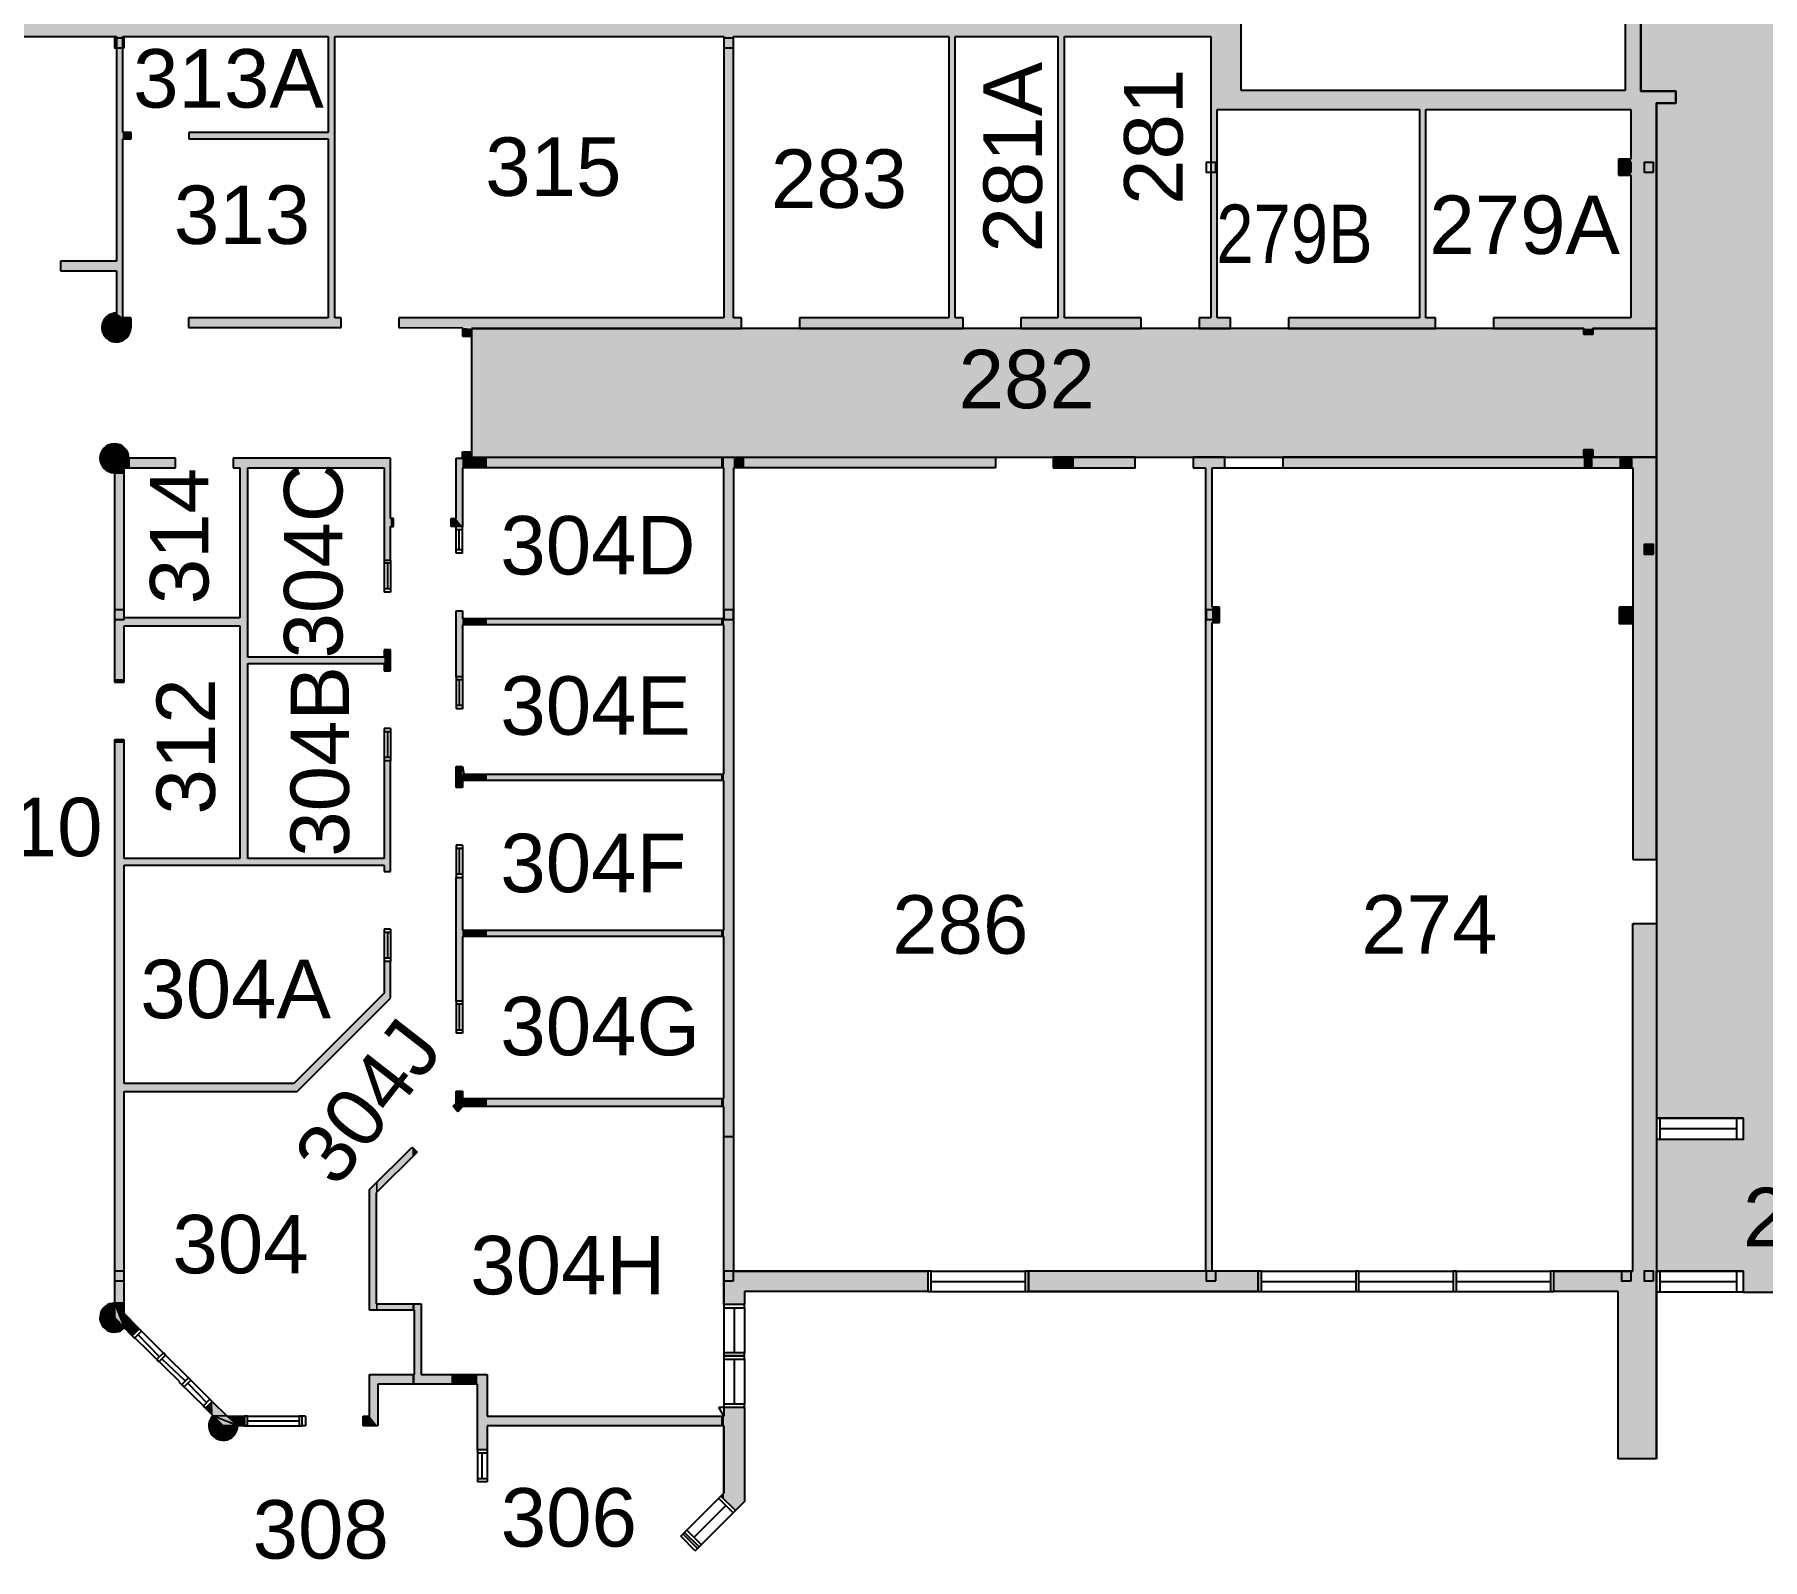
# Model space of a CAD drawing. Extents: x 17496 to 132343, y 22085 to 108769.
# Drawn here: x 33788 to 60690, y 45359 to 69098 of the extents above; entities that cross this region are included whole.
import ezdxf

# ---------------------------------------------------------------- set-up
doc = ezdxf.new("R2010")
doc.units = 0
doc.header["$LTSCALE"] = 500
doc.layers.get('0').update_dxf_attribs({"linetype": 'CONTINUOUS'})
for name, color, linetype in [('CORRIDOR_HATCH', 253, 'CONTINUOUS'), ('ROOM_NUMBERS', 7, 'CONTINUOUS'), ('SC1', 7, 'CONTINUOUS'), ('SOLID', 7, 'CONTINUOUS'), ('WALLS', 7, 'CONTINUOUS'), ('WINDOWS', 7, 'CONTINUOUS')]:
    doc.layers.add(name, color=color, linetype=linetype)
doc.styles.get("Standard").update_dxf_attribs({"font": 'techl___.ttf'})
doc.styles.add('STANDARD_2', font='arial.ttf')

# ---------------------------------------------------------------- blocks, each defined once
blk = doc.blocks.new('A1001DAJ', base_point=(395.214, 332.451))
for p, q in [((395.214, 333.451), (395.214, 332.451)), ((396.214, 333.451), (395.214, 333.451)), ((396.214, 332.451), (396.214, 333.451)), ((395.214, 332.451), (396.214, 332.451))]:
    blk.add_line(p, q)
blk = doc.blocks.new('*U50')
at = {"layer": 'SOLID'}
for points in [[(40350, 61439), (40350, 62502), (40379, 61439)], [(40379, 61439), (40350, 62502), (40379, 62502)], [(40379, 61439), (40379, 62502), (40450, 61439)], [(40450, 61439), (40379, 62502), (40450, 62502)], [(40450, 62352), (40450, 62604), (40590, 62352)], [(40590, 62352), (40450, 62604), (40590, 62604)], [(40590, 62352), (40590, 62520), (40682, 62352)], [(40682, 62352), (40590, 62520), (40682, 62520)], [(40682, 62352), (40682, 62520), (40832, 62352)], [(40832, 62352), (40682, 62520), (40832, 62520)], [(40832, 62352), (40832, 62520), (44473, 62352)], [(44473, 62352), (40832, 62520), (44473, 62520)], [(44473, 62352), (44473, 62520), (44520, 62352)], [(44520, 62352), (44473, 62520), (44520, 62520)], [(44520, 49328), (44520, 62520), (44670, 49328)], [(44670, 49328), (44520, 62520), (44670, 62520)], [(44670, 62352), (44670, 62520), (44699, 62352)], [(44699, 62352), (44670, 62520), (44699, 62520)], [(44699, 62352), (44699, 62520), (44840, 62352)], [(44840, 62352), (44699, 62520), (44840, 62520)], [(44840, 62352), (44840, 62520), (47697, 62352)], [(47697, 62352), (44840, 62520), (47697, 62520)], [(47697, 62352), (47697, 62520), (48748, 62352)], [(48748, 62352), (47697, 62520), (48748, 62520)], [(49648, 62352), (49648, 62520), (49970, 62352)], [(49970, 62352), (49648, 62520), (49970, 62520)], [(49970, 62352), (49970, 62520), (50924, 62352)], [(50924, 62352), (49970, 62520), (50924, 62520)], [(40275, 61439), (40275, 61563), (40303, 61439)], [(40303, 61439), (40275, 61563), (40303, 61563)], [(40303, 61439), (40303, 61563), (40350, 61439)], [(40350, 61439), (40303, 61563), (40350, 61563)], [(40350, 59102), (40350, 60126), (40379, 59102)], [(40379, 59102), (40350, 60126), (40379, 60126)], [(40379, 59102), (40379, 60126), (40450, 59102)], [(40450, 59102), (40379, 60126), (40450, 60126)], [(40450, 59908), (40450, 60008), (40590, 59908)], [(40590, 59908), (40450, 60008), (40590, 60008)], [(40590, 59908), (40590, 60008), (40682, 59908)], [(40682, 59908), (40590, 60008), (40682, 60008)], [(40682, 59908), (40682, 60008), (40832, 59908)], [(40832, 59908), (40682, 60008), (40832, 60008)], [(40832, 59908), (40832, 60008), (44473, 59908)], [(44473, 59908), (40832, 60008), (44473, 60008)], [(44473, 59908), (44473, 60008), (44520, 59908)], [(44520, 59908), (44473, 60008), (44520, 60008)], [(28355, 58095), (28355, 58195), (29789, 58095)], [(29789, 58095), (28355, 58195), (29789, 58195)], [(40350, 57378), (40350, 57702), (40379, 57378)], [(40379, 57378), (40350, 57702), (40379, 57702)], [(40379, 57378), (40379, 57702), (40450, 57378)], [(40450, 57378), (40379, 57702), (40450, 57702)], [(40450, 57483), (40450, 57583), (40590, 57483)], [(40590, 57483), (40450, 57583), (40590, 57583)], [(40590, 57483), (40590, 57583), (40682, 57483)], [(40682, 57483), (40590, 57583), (40682, 57583)], [(40682, 57483), (40682, 57583), (40832, 57483)], [(40832, 57483), (40682, 57583), (40832, 57583)], [(40832, 57483), (40832, 57583), (44473, 57483)], [(44473, 57483), (40832, 57583), (44473, 57583)], [(44473, 57483), (44473, 57583), (44520, 57483)], [(44520, 57483), (44473, 57583), (44520, 57583)], [(40350, 54051), (40350, 55978), (40379, 54051)], [(40379, 54051), (40350, 55978), (40379, 55978)], [(40379, 54051), (40379, 55978), (40450, 54051)], [(40450, 54051), (40379, 55978), (40450, 55978)], [(40450, 55058), (40450, 55158), (40590, 55058)], [(40590, 55058), (40450, 55158), (40590, 55158)], [(40590, 55058), (40590, 55158), (40682, 55058)], [(40682, 55058), (40590, 55158), (40682, 55158)], [(40682, 55058), (40682, 55158), (40832, 55058)], [(40832, 55058), (40682, 55158), (40832, 55158)], [(40832, 55058), (40832, 55158), (44473, 55058)], [(44473, 55058), (40832, 55158), (44473, 55158)], [(44473, 55058), (44473, 55158), (44520, 55058)], [(44520, 55058), (44473, 55158), (44520, 55158)], [(40350, 52368), (40303, 52414), (40350, 52460)], [(40350, 52368), (40350, 52651), (40379, 52338)], [(40379, 52338), (40350, 52651), (40379, 52651)], [(40379, 52338), (40379, 52651), (40450, 52409)], [(40450, 52409), (40379, 52651), (40450, 52651)], [(40450, 52409), (40450, 52533), (40590, 52409)], [(40590, 52409), (40450, 52533), (40590, 52533)], [(40590, 52409), (40590, 52533), (40682, 52409)], [(40682, 52409), (40590, 52533), (40682, 52533)], [(40682, 52409), (40682, 52533), (40832, 52409)], [(40832, 52409), (40682, 52533), (40832, 52533)], [(40832, 52409), (40832, 52533), (44473, 52409)], [(44473, 52409), (40832, 52533), (44473, 52533)], [(44473, 52409), (44473, 52533), (44520, 52409)], [(44520, 52409), (44473, 52533), (44520, 52533)], [(39667, 51626), (39131, 51242), (39667, 51778)], [(39667, 51626), (39667, 51778), (39705, 51664)], [(39705, 51664), (39667, 51778), (39705, 51740)], [(39705, 51664), (39705, 51740), (39743, 51702)], [(39131, 51090), (39131, 51242), (39667, 51626)], [(39105, 49240), (39005, 51116), (39105, 51216)], [(39005, 49240), (39005, 51116), (39105, 49240)], [(39131, 51090), (39105, 51216), (39131, 51242)], [(39105, 51064), (39105, 51216), (39131, 51090)], [(44670, 49328), (44670, 49848), (44699, 49328)], [(44699, 49328), (44670, 49848), (44699, 49848)], [(44699, 49328), (44699, 49848), (44840, 49328)], [(44840, 49328), (44699, 49848), (44840, 49848)], [(44840, 49528), (44840, 49848), (47697, 49528)], [(47697, 49528), (44840, 49848), (47697, 49848)], [(39105, 49240), (39105, 49340), (39131, 49240)], [(39131, 49240), (39105, 49340), (39131, 49340)], [(39131, 49240), (39131, 49340), (39667, 49240)], [(39667, 49240), (39131, 49340), (39667, 49340)], [(39667, 49240), (39667, 49340), (39705, 49240)], [(39705, 49240), (39667, 49340), (39705, 49340)], [(39705, 48090), (39705, 49340), (39743, 48090)], [(39743, 48090), (39705, 49340), (39743, 49340)], [(39743, 48090), (39743, 49340), (39805, 48090)], [(39805, 48090), (39743, 49340), (39805, 49340)], [(39005, 47440), (39005, 48240), (39105, 47440)], [(39105, 47440), (39005, 48240), (39105, 48240)], [(39105, 47440), (39105, 48240), (39131, 47440)], [(39131, 47440), (39105, 48240), (39131, 48240)], [(39131, 48090), (39131, 48240), (39667, 48090)], [(39667, 48090), (39131, 48240), (39667, 48240)], [(39667, 48090), (39667, 48240), (39705, 48090)], [(39705, 48090), (39667, 48240), (39705, 48240)], [(39805, 48090), (39805, 48240), (40275, 48090)], [(40275, 48090), (39805, 48240), (40275, 48240)], [(40275, 48090), (40275, 48240), (40303, 48090)], [(40303, 48090), (40275, 48240), (40303, 48240)], [(40303, 48090), (40303, 48240), (40350, 48090)], [(40350, 48090), (40303, 48240), (40350, 48240)], [(40350, 48090), (40350, 48240), (40379, 48090)], [(40379, 48090), (40350, 48240), (40379, 48240)], [(40379, 48090), (40379, 48240), (40450, 48090)], [(40450, 48090), (40379, 48240), (40450, 48240)], [(40450, 48090), (40450, 48240), (40590, 48090)], [(40590, 48090), (40450, 48240), (40590, 48240)], [(40590, 48090), (40590, 48240), (40682, 48090)], [(40682, 48090), (40590, 48240), (40682, 48240)], [(40682, 47066), (40682, 48240), (40832, 47066)], [(40832, 47066), (40682, 48240), (40832, 48240)], [(44520, 46298), (44520, 47728), (44670, 46148)], [(44670, 46148), (44520, 47728), (44670, 47728)], [(44670, 46148), (44670, 47728), (44699, 46119)], [(44699, 46119), (44670, 47728), (44699, 47728)], [(44699, 46119), (44699, 47728), (44840, 46260)], [(44840, 46260), (44699, 47728), (44840, 47728)], [(38905, 47440), (38905, 47590), (39005, 47440)], [(39005, 47440), (38905, 47590), (39005, 47590)], [(40832, 47440), (40832, 47590), (44473, 47440)], [(44473, 47440), (40832, 47590), (44473, 47590)], [(44473, 47440), (44473, 47590), (44520, 47440)], [(44520, 47440), (44473, 47590), (44520, 47590)], [(44520, 46298), (44473, 46345), (44520, 46393)]]:
    blk.add_solid(points, dxfattribs=at)
blk = doc.blocks.new('*U54')
at = {"layer": 'SOLID'}
for points in [[(35031, 59018), (35031, 59068), (35181, 59018)], [(35181, 59018), (35031, 59068), (35181, 59068)], [(35031, 58068), (35031, 58118), (35181, 58068)], [(35181, 58068), (35031, 58118), (35181, 58118)]]:
    blk.add_solid(points, dxfattribs=at)
blk = doc.blocks.new('*U62')
at = {"layer": 'SOLID'}
for points in [[(53222, 62352), (53222, 62520), (57908, 62352)], [(57908, 62352), (53222, 62520), (57908, 62520)], [(57908, 62352), (57908, 62635), (58048, 62352)], [(58048, 62352), (57908, 62635), (58048, 62635)], [(58048, 62352), (58048, 62520), (58459, 62352)], [(58459, 62352), (58048, 62520), (58459, 62520)], [(58459, 62352), (58459, 62520), (58496, 62352)], [(58496, 62352), (58459, 62520), (58496, 62520)], [(58496, 62352), (58496, 62520), (58646, 62352)], [(58646, 62352), (58496, 62520), (58646, 62520)], [(58646, 62352), (58646, 62520), (58671, 62352)], [(58671, 62352), (58646, 62520), (58671, 62520)], [(58671, 56258), (58671, 62520), (58846, 56258)], [(58846, 56258), (58671, 62520), (58846, 62520)], [(58846, 61159), (58846, 62520), (58996, 61159)], [(58996, 61159), (58846, 62520), (58996, 62520)], [(58996, 56258), (58996, 62520), (59041, 56258)], [(59041, 56258), (58996, 62520), (59041, 62520)], [(58846, 56258), (58846, 61009), (58996, 56258)], [(58996, 56258), (58846, 61009), (58996, 61009)], [(58459, 59923), (58459, 60186), (58496, 59923)], [(58496, 59923), (58459, 60186), (58496, 60186)], [(58496, 60143), (58496, 60186), (58646, 60143)], [(58646, 60143), (58496, 60186), (58646, 60186)], [(58496, 59923), (58496, 59993), (58646, 59923)], [(58646, 59923), (58496, 59993), (58646, 59993)], [(58646, 59923), (58646, 60186), (58671, 59923)], [(58671, 59923), (58646, 60186), (58671, 60186)]]:
    blk.add_solid(points, dxfattribs=at)
blk = doc.blocks.new('*U67')
at = {"layer": 'WALLS'}
for points in [[(58846, 61009), (58846, 61159), (58996, 61009)], [(58996, 61009), (58846, 61159), (58996, 61159)]]:
    blk.add_solid(points, dxfattribs=at)
blk = doc.blocks.new('*U92')
at = {"layer": 'CORRIDOR_HATCH'}
for points in [[(58796, 68219), (58796, 79119), (59041, 68219)], [(59041, 68219), (58796, 79119), (59041, 79119)], [(59041, 68219), (59041, 79119), (59340, 68219)], [(59340, 68219), (59041, 79119), (59340, 79119)], [(59340, 52228), (59340, 79119), (60388, 52228)], [(60388, 52228), (59340, 79119), (60388, 79119)], [(60388, 49519), (60388, 79119), (61240, 49519)], [(61240, 49519), (60388, 79119), (61240, 79119)], [(59041, 52228), (59041, 68029), (59340, 52228)], [(59340, 52228), (59041, 68029), (59340, 68029)], [(40590, 62520), (40590, 64520), (46714, 62520)], [(46714, 62520), (40590, 64520), (46714, 64520)], [(46714, 62520), (46714, 64520), (47034, 62520)], [(47034, 62520), (46714, 64520), (47034, 64520)], [(47034, 62520), (47034, 64520), (47036, 62520)], [(47036, 62520), (47034, 64520), (47036, 64520)], [(47036, 62520), (47036, 64520), (47235, 62520)], [(47235, 62520), (47036, 64520), (47235, 64520)], [(47235, 62520), (47235, 64520), (47236, 62520)], [(47236, 62520), (47235, 64520), (47236, 64520)], [(47236, 62520), (47236, 64520), (48340, 62520)], [(48340, 62520), (47236, 64520), (48340, 64520)], [(48340, 62520), (48340, 64520), (48836, 62520)], [(48836, 62520), (48340, 64520), (48836, 64520)], [(48836, 62520), (48836, 64520), (48842, 62520)], [(48842, 62520), (48836, 64520), (48842, 64520)], [(48842, 62520), (48842, 64520), (49333, 62520)], [(49333, 62520), (48842, 64520), (49333, 64520)], [(49333, 62520), (49333, 64520), (49446, 62520)], [(49446, 62520), (49333, 64520), (49446, 64520)], [(49446, 62520), (49446, 64520), (49536, 62520)], [(49536, 62520), (49446, 64520), (49536, 64520)], [(49536, 62520), (49536, 64520), (51144, 62520)], [(51144, 62520), (49536, 64520), (51144, 64520)], [(51144, 62520), (51144, 64520), (51610, 62520)], [(51610, 62520), (51144, 64520), (51610, 64520)], [(51610, 62520), (51610, 64520), (51632, 62520)], [(51632, 62520), (51610, 64520), (51632, 64520)], [(51632, 62520), (51632, 64520), (52220, 62520)], [(52220, 62520), (51632, 64520), (52220, 64520)], [(52220, 62520), (52220, 64520), (56998, 62520)], [(56998, 62520), (52220, 64520), (56998, 64520)], [(56998, 62520), (56998, 64520), (57908, 62520)], [(57908, 62520), (56998, 64520), (57908, 64520)], [(57908, 62635), (57908, 64435), (58048, 62635)], [(58048, 62635), (57908, 64435), (58048, 64435)], [(58048, 62520), (58048, 64520), (58796, 62520)], [(58796, 62520), (58048, 64520), (58796, 64520)], [(58796, 62520), (58796, 64520), (59041, 62520)], [(59041, 62520), (58796, 64520), (59041, 64520)], [(59041, 49848), (59041, 51899), (59340, 49848)], [(59340, 49848), (59041, 51899), (59340, 51899)], [(59340, 49848), (59340, 51899), (60388, 49848)], [(60388, 49848), (59340, 51899), (60388, 51899)]]:
    blk.add_solid(points, dxfattribs=at)

msp = doc.modelspace()

# ---------------------------------------------------------------- linework, layer by layer
at = {"layer": 'CORRIDOR_HATCH'}
msp.add_lwpolyline([(61810, 79119), (58796, 79119), (58796, 68219), (59340, 68219), (59340, 68029), (59041, 68029), (59041, 64520), (59041, 62520), (59041, 56258), (59041, 55258), (59041, 52228), (60388, 52228), (60388, 51899), (59041, 51899), (59041, 49848), (60388, 49848), (60388, 49519), (62438, 49519)], dxfattribs=at)
msp.add_lwpolyline([(40590, 64520), (40590, 62520), (57908, 62520), (57908, 62635), (58048, 62635), (58048, 62520), (59041, 62520), (59041, 64520), (58048, 64520), (58048, 64435), (57908, 64435), (57908, 64520), (40590, 64520)], close=True, dxfattribs=at)
at = {"layer": 'SC1', "flags": 128}
for points in [[(35181, 68893), (35181, 69043), (35031, 69043), (35031, 68893)], [(44671, 68893), (44671, 69043), (44521, 69043), (44521, 68893)], [(52181, 66954), (52181, 67104), (52031, 67104), (52031, 66954)], [(58646, 66954), (58646, 67104), (58496, 67104), (58496, 66954)], [(58996, 66954), (58996, 67104), (58846, 67104), (58846, 66954)], [(58996, 61009), (58996, 61159), (58846, 61159), (58846, 61009)], [(35181, 59993), (35181, 60143), (35031, 60143), (35031, 59993)], [(44671, 59993), (44671, 60143), (44521, 60143), (44521, 59993)], [(52181, 59993), (52181, 60143), (52031, 60143), (52031, 59993)], [(35181, 49698), (35181, 49848), (35031, 49848), (35031, 49698)], [(44671, 49698), (44671, 49848), (44521, 49848), (44521, 49698)], [(52181, 49698), (52181, 49848), (52031, 49848), (52031, 49698)], [(58646, 49698), (58646, 49848), (58496, 49848), (58496, 49698)], [(58996, 49698), (58996, 49848), (58846, 49848), (58846, 49698)]]:
    msp.add_lwpolyline(points, close=True, dxfattribs=at)
at = {"layer": 'SOLID'}
for p, q in [((35061, 64538), (35061, 64778)), ((35061, 64538), (35286, 64538)), ((35256, 62502), (35031, 62277)), ((35031, 62277), (35031, 62502)), ((35256, 62502), (35031, 62502)), ((35256, 62502), (35181, 62352)), ((35256, 62502), (35256, 62352)), ((35181, 62352), (35031, 62277)), ((35031, 62277), (35181, 62277)), ((44520, 51943), (44670, 51943)), ((35031, 49349), (35181, 49349)), ((35181, 49349), (35031, 49349)), ((35031, 49349), (35187, 48963)), ((35031, 49124), (35031, 49349)), ((35031, 49124), (35187, 48963)), ((35181, 49187), (35108, 49157)), ((36950, 47440), (36562, 47595)), ((36786, 47590), (36562, 47595)), ((36725, 47440), (36562, 47595)), ((36725, 47440), (36950, 47440)), ((36950, 47440), (36786, 47590))]:
    msp.add_line(p, q, dxfattribs=at)
at = {"layer": 'SOLID', "const_width": 225}
for points in [[(35061, 64650, 0.416083), (34947, 64537, 1)], [(34947, 64537, 1), (35172, 64537, 0.000484), (35172, 64538, 1)], [(35143, 62502, 1), (34918, 62502, 1)], [(34918, 62502, 0.414214), (35031, 62389, 1)], [(35031, 49237, 0.414214), (34918, 49124, 1)], [(34918, 49124, 0.663153), (35109, 49043, 1)], [(36643, 47518, 0.192703), (36612, 47440, 1)], [(36612, 47440, 1), (36837, 47440, 1)]]:
    msp.add_lwpolyline(points, format="xyb", dxfattribs=at)
at = {"layer": 'SOLID', "const_width": 0.25}
for points in [[(35060, 64538, 1), (35061, 64538, 1)], [(35060, 64538, 1), (35061, 64538, 1)], [(35030, 62502, 1), (35031, 62502, 1)]]:
    msp.add_lwpolyline(points, format="xyb", close=True, dxfattribs=at)
at = {"layer": 'SOLID'}
for points in [[(52206, 79259), (52576, 78879), (52206, 69268), (52576, 68229)], [(58796, 79119), (58551, 78879), (58796, 68219), (58551, 68229)], [(52206, 69268), (52101, 69068), (26916, 69268), (26916, 69068)], [(52206, 69268), (52576, 68229), (52101, 69068), (52201, 67929)], [(35061, 69068), (35161, 69068), (35061, 64763), (35161, 64688)], [(38361, 64688), (38461, 64688), (38361, 69068), (38461, 69068)], [(44671, 64688), (44521, 64688), (44671, 69068), (44521, 69068)], [(48121, 69068), (48021, 69068), (48121, 64688), (48021, 64688)], [(49721, 64688), (49821, 64688), (49721, 69068), (49821, 69068)], [(52101, 69068), (52201, 67929), (52101, 64688), (52201, 64688)], [(58551, 68229), (58641, 67929), (52576, 68229), (52201, 67929)], [(58796, 68219), (58551, 68229), (59041, 68029), (58641, 67929)], [(59340, 68219), (59340, 68029), (58796, 68219), (59041, 68029)], [(55451, 67929), (55351, 67929), (55451, 64688), (55351, 64688)], [(59041, 68029), (58641, 67929), (59041, 64520), (58641, 64688)], [(35292, 67575), (35292, 67475), (35161, 67575), (35161, 67475)], [(36192, 67575), (36192, 67475), (38361, 67575), (38361, 67475)], [(58641, 67158), (58451, 67158), (58641, 66910), (58451, 66910)], [(35061, 65569), (35061, 65419), (34191, 65569), (34191, 65419)], [(35061, 64763), (35161, 64688), (35061, 64538), (35285, 64559)], [(35285, 64688), (35285, 64559), (35161, 64688)], [(36185, 64688), (36185, 64538), (38561, 64688), (38561, 64538)], [(44795, 64688), (44795, 64520), (39461, 64688), (39461, 64538)], [(48245, 64688), (48245, 64520), (45695, 64688), (45695, 64520)], [(51019, 64688), (51019, 64520), (49145, 64688), (49145, 64520)], [(52410, 64688), (52410, 64520), (51919, 64688), (51919, 64520)], [(55601, 64688), (55601, 64520), (53310, 64688), (53310, 64520)], [(59041, 64520), (58641, 64688), (56501, 64520), (56501, 64688)], [(35285, 64559), (35061, 64538), (35286, 64538)], [(40450, 64534), (40590, 64520), (40450, 64404), (40590, 64404)], [(58048, 64520), (57908, 64520), (58048, 64435), (57908, 64435)], [(35256, 62502), (35031, 62277), (35181, 62352)], [(35256, 62502), (35031, 62502), (35031, 62277)], [(35256, 62502), (35181, 62352), (35256, 62352)], [(35982, 62502), (35982, 62352), (35256, 62502), (35256, 62352)], [(36882, 62502), (36882, 62352), (39331, 62502), (39231, 62352)], [(39331, 62502), (39231, 62352), (39331, 60918), (39231, 60918)], [(48748, 62520), (48748, 62352), (40350, 62502), (40450, 62352)], [(40350, 62502), (40450, 62352), (40350, 61563), (40450, 61439)], [(40450, 62604), (40590, 62604), (40450, 62502), (40590, 62520)], [(50924, 62520), (49648, 62520), (50924, 62352), (49648, 62352)], [(52322, 62520), (51824, 62520), (52322, 62352), (51824, 62352)], [(58048, 62635), (57908, 62635), (58048, 62520), (57908, 62520)], [(35181, 62352), (35181, 62277), (35031, 62277)], [(35181, 62277), (35031, 62277), (35181, 59018), (35031, 59018)], [(37107, 62352), (36983, 62352), (37107, 56270), (36983, 56270)], [(44670, 62352), (44520, 62352), (44670, 51943), (44520, 51943)], [(52120, 62352), (52020, 62352), (52120, 49848), (52020, 49848)], [(39375, 61563), (39331, 61563), (39375, 61439), (39331, 61439)], [(40350, 61563), (40450, 61439), (40275, 61563), (40275, 61439)], [(36983, 60018), (36983, 59894), (35181, 60018), (35181, 59894)], [(40450, 60126), (40350, 60126), (40450, 59102), (40350, 59102)], [(44520, 60008), (44520, 59908), (40450, 60008), (40450, 59908)], [(52238, 60186), (52120, 60186), (52238, 59944), (52120, 59944)], [(58671, 60186), (58459, 60186), (58671, 59923), (58459, 59923)], [(39331, 59518), (39231, 59518), (39331, 59194), (39231, 59194)], [(39231, 59406), (39231, 59306), (37107, 59406), (37107, 59306)], [(35031, 58118), (35181, 58118), (35031, 49237), (35181, 49349)], [(39331, 56070), (39231, 56070), (39331, 57794), (39231, 57794)], [(40450, 57702), (40350, 57702), (40450, 57378), (40350, 57378)], [(40450, 57583), (40450, 57483), (44520, 57583), (44520, 57483)], [(39231, 56270), (39231, 56170), (35181, 56270), (35181, 56170)], [(40450, 55978), (40350, 55978), (40450, 54051), (40350, 54051)], [(44520, 55158), (44520, 55058), (40450, 55158), (40450, 55058)], [(59041, 49848), (58671, 49848), (59041, 55258), (58671, 55258)], [(39231, 54670), (39331, 54670), (39231, 54174), (39331, 54098)], [(39231, 54174), (39331, 54098), (37827, 52770), (37878, 52646)], [(37827, 52770), (37878, 52646), (35181, 52770), (35181, 52646)], [(40379, 52338), (40303, 52414), (40450, 52409), (40350, 52460)], [(40450, 52409), (40350, 52460), (40450, 52651), (40350, 52651)], [(40450, 52533), (40450, 52409), (44520, 52533), (44520, 52409)], [(44520, 49328), (44670, 49848), (44520, 51943), (44670, 51943)], [(39743, 51702), (39667, 51778), (39105, 51064), (39005, 51116)], [(39105, 51064), (39005, 51116), (39105, 49340), (39005, 49240)], [(44840, 49328), (44520, 49328), (44840, 49528), (44670, 49848)], [(47697, 49848), (47697, 49528), (44670, 49848), (44840, 49528)], [(49263, 49848), (49263, 49528), (52841, 49848), (52841, 49528)], [(57441, 49848), (57441, 49528), (58671, 49848), (58441, 49528)], [(59041, 46928), (58441, 46928), (59041, 49848), (58441, 49528)], [(59041, 49848), (58441, 49528), (59041, 49848), (58671, 49848)], [(35031, 49349), (35031, 49124), (35187, 48963)], [(35108, 49157), (35181, 49187), (35031, 49349), (35181, 49349)], [(39105, 49340), (39005, 49240), (39805, 49340), (39705, 49240)], [(39805, 49340), (39705, 49240), (39805, 48240), (39705, 48240)], [(35108, 49157), (35181, 49187), (35187, 48963), (35415, 48947)], [(35187, 48963), (35415, 48947), (35309, 48841)], [(40832, 48240), (40682, 48090), (39005, 48240), (39131, 48090)], [(39131, 48090), (39005, 48240), (39130, 47434), (39005, 47590)], [(40832, 47066), (40682, 47066), (40832, 48240), (40682, 48090)], [(36562, 47595), (36554, 47818), (36449, 47712)], [(36950, 47440), (36786, 47590), (36562, 47595), (36554, 47818)], [(44520, 47728), (44840, 47728), (44520, 46393), (44840, 46260)], [(36950, 47440), (36562, 47595), (36725, 47440)], [(36786, 47590), (37055, 47590), (36950, 47440), (37055, 47440)], [(39130, 47434), (39005, 47590), (38905, 47440), (38905, 47590)], [(40832, 47590), (40832, 47440), (44520, 47590), (44520, 47440)], [(44520, 46393), (44840, 46260), (44473, 46345), (44699, 46119)]]:
    msp.add_solid(points, dxfattribs=at)
at = {"layer": 'WALLS'}
for p, q in [((58796, 68219), (58796, 79119)), ((52576, 68229), (52576, 78879)), ((58551, 78879), (58551, 68229)), ((32055, 69068), (35061, 69068)), ((35061, 69068), (35061, 65569)), ((35161, 67575), (35161, 69068)), ((35161, 69068), (38361, 69068)), ((38361, 69068), (38361, 67575)), ((38461, 64688), (38461, 69068)), ((38461, 69068), (44521, 69068)), ((44521, 69068), (44521, 64688)), ((44671, 64688), (44671, 69068)), ((44671, 69068), (48021, 69068)), ((48021, 69068), (48021, 64688)), ((48121, 64688), (48121, 69068)), ((48121, 69068), (49721, 69068)), ((49721, 69068), (49721, 64688)), ((49821, 64688), (49821, 69068)), ((49821, 69068), (52101, 69068)), ((52101, 69068), (52101, 64688)), ((58551, 68229), (52576, 68229)), ((59340, 68219), (58796, 68219)), ((59340, 68029), (59340, 68219)), ((52201, 64688), (52201, 67929)), ((52201, 67929), (55351, 67929)), ((55351, 67929), (55351, 64688)), ((55451, 64688), (55451, 67929)), ((55451, 67929), (58641, 67929)), ((58641, 67929), (58641, 67158)), ((59041, 64520), (59041, 68029)), ((59041, 68029), (59340, 68029)), ((35292, 67575), (35161, 67575)), ((35292, 67475), (35292, 67575)), ((38361, 67575), (36192, 67575)), ((36192, 67575), (36192, 67475)), ((35164, 64684), (35164, 67475)), ((35164, 67475), (35292, 67475)), ((36192, 67475), (38361, 67475)), ((38361, 67475), (38361, 64688)), ((58641, 67158), (58451, 67158)), ((58451, 67158), (58451, 66910)), ((58451, 66910), (58641, 66910)), ((58641, 66910), (58641, 64688)), ((35061, 65569), (34191, 65569)), ((34191, 65569), (34191, 65419)), ((34191, 65419), (35061, 65419)), ((35061, 65419), (35061, 64684)), ((35061, 64684), (35164, 64684)), ((35285, 64688), (35161, 64688)), ((35285, 64688), (35285, 64538)), ((38361, 64688), (36185, 64688)), ((36185, 64688), (36185, 64538)), ((38561, 64688), (38461, 64688)), ((38561, 64538), (38561, 64688)), ((44521, 64688), (39461, 64688)), ((39461, 64688), (39461, 64538)), ((44795, 64688), (44671, 64688)), ((44795, 64520), (44795, 64688)), ((48021, 64688), (45695, 64688)), ((45695, 64688), (45695, 64520)), ((48245, 64688), (48121, 64688)), ((48245, 64520), (48245, 64688)), ((49721, 64688), (49145, 64688)), ((49145, 64688), (49145, 64520)), ((51019, 64688), (49821, 64688)), ((51019, 64520), (51019, 64688)), ((52101, 64688), (51919, 64688)), ((51919, 64688), (51919, 64520)), ((52410, 64688), (52201, 64688)), ((52410, 64520), (52410, 64688)), ((55351, 64688), (53310, 64688)), ((53310, 64688), (53310, 64520)), ((55601, 64688), (55451, 64688)), ((55601, 64520), (55601, 64688)), ((58641, 64688), (56501, 64688)), ((56501, 64688), (56501, 64520)), ((36185, 64538), (38561, 64538)), ((39461, 64538), (40450, 64534)), ((40450, 64534), (40450, 64404)), ((40450, 64404), (40590, 64404)), ((40590, 64404), (40590, 64520)), ((40590, 64520), (44795, 64520)), ((45695, 64520), (48245, 64520)), ((49145, 64520), (51019, 64520)), ((51919, 64520), (52410, 64520)), ((53310, 64520), (55601, 64520)), ((56501, 64520), (57908, 64520)), ((57908, 64520), (57908, 64435)), ((57908, 64435), (58048, 64435)), ((58048, 64435), (58048, 64520)), ((58048, 64520), (59041, 64520)), ((35982, 62502), (35031, 62502)), ((35031, 62502), (35031, 59018)), ((35982, 62352), (35982, 62502)), ((39331, 62502), (36882, 62502)), ((36882, 62502), (36882, 62352)), ((39331, 61563), (39331, 62502)), ((40350, 61563), (40350, 62502)), ((40350, 62502), (40450, 62502)), ((40450, 62502), (40450, 62604)), ((40450, 62604), (40590, 62604)), ((40590, 62604), (40590, 62520)), ((40590, 62520), (48748, 62520)), ((48748, 62520), (48748, 62352)), ((52322, 62520), (51824, 62520)), ((51824, 62520), (51824, 62352)), ((52322, 62352), (52322, 62520)), ((52322, 62520), (53222, 62520)), ((57908, 62520), (53222, 62520)), ((53222, 62520), (53222, 62352)), ((58048, 62635), (57908, 62635)), ((57908, 62635), (57908, 62520)), ((58048, 62520), (58048, 62635)), ((59041, 62520), (58048, 62520)), ((59041, 56258), (59041, 62520)), ((35181, 60018), (35181, 62352)), ((35181, 62352), (35982, 62352)), ((36882, 62352), (36983, 62352)), ((36983, 62352), (36983, 60018)), ((37107, 59406), (37107, 62352)), ((37107, 62352), (39231, 62352)), ((39231, 62352), (39231, 60918)), ((44520, 62352), (40450, 62352)), ((40450, 62352), (40450, 61439)), ((44520, 60008), (44520, 62352)), ((48748, 62352), (44670, 62352)), ((44670, 62352), (44670, 49848)), ((51824, 62352), (52020, 62352)), ((52020, 62352), (52020, 49848)), ((52120, 62352), (52322, 62352)), ((52120, 60186), (52120, 62352)), ((52322, 62352), (53222, 62352)), ((53222, 62352), (58671, 62352)), ((58671, 62352), (58671, 60186)), ((39375, 61563), (39331, 61563)), ((39331, 60918), (39331, 61439)), ((39331, 61439), (39375, 61439)), ((39375, 61439), (39375, 61563)), ((40275, 61439), (40275, 61563)), ((40275, 61563), (40350, 61563)), ((40450, 61439), (40275, 61439)), ((39231, 60918), (39331, 60918)), ((36983, 60018), (35181, 60018)), ((40350, 59102), (40350, 60126)), ((40350, 60126), (40450, 60126)), ((40450, 60126), (40450, 60008)), ((40450, 60008), (44520, 60008)), ((52238, 60186), (52120, 60186)), ((52238, 59944), (52238, 60186)), ((58671, 60186), (58459, 60186)), ((58459, 60186), (58459, 59923)), ((58671, 60186), (58671, 56258)), ((35181, 59018), (35181, 59894)), ((35181, 59894), (36983, 59894)), ((36983, 59894), (36983, 56270)), ((44520, 59908), (40450, 59908)), ((40450, 59908), (40450, 59102)), ((44520, 57583), (44520, 59908)), ((52120, 56552), (52120, 59944)), ((52120, 59944), (52238, 59944)), ((58671, 59923), (58459, 59923)), ((39331, 59518), (39231, 59518)), ((39231, 59518), (39231, 59406)), ((39331, 59194), (39331, 59518)), ((39231, 59406), (37107, 59406)), ((37107, 56270), (37107, 59306)), ((37107, 59306), (39231, 59306)), ((39231, 59306), (39231, 59194)), ((39231, 59194), (39331, 59194)), ((35031, 59018), (35181, 59018)), ((40450, 59102), (40350, 59102)), ((35181, 58118), (35031, 58118)), ((35031, 58118), (35031, 49124)), ((35181, 56270), (35181, 58118)), ((39331, 57794), (39231, 57794)), ((39231, 57794), (39231, 56270)), ((39331, 56070), (39331, 57794)), ((40350, 57378), (40350, 57702)), ((40350, 57702), (40450, 57702)), ((40450, 57702), (40471, 57583)), ((40471, 57583), (44520, 57583)), ((40450, 57378), (40350, 57378)), ((44520, 57483), (40450, 57483)), ((40450, 57483), (40450, 57378)), ((44520, 55158), (44520, 57483)), ((52120, 49848), (52120, 56552)), ((36983, 56270), (35181, 56270)), ((39231, 56270), (37107, 56270)), ((58671, 56258), (59041, 56258)), ((35181, 52770), (35181, 56170)), ((35181, 56170), (39231, 56170)), ((39231, 56170), (39231, 56070)), ((39231, 56070), (39331, 56070)), ((40350, 54051), (40350, 55978)), ((40350, 55978), (40450, 55978)), ((40450, 55978), (40450, 55158)), ((40450, 55158), (44520, 55158)), ((58671, 55258), (59041, 55258)), ((58671, 49848), (58671, 55258)), ((58671, 49848), (58671, 55258)), ((59041, 55258), (59041, 46928)), ((44520, 55058), (40450, 55058)), ((40450, 55058), (40450, 54051)), ((44520, 52533), (44520, 55058)), ((39331, 54670), (39231, 54670)), ((39231, 54670), (39231, 54174)), ((39331, 54098), (39331, 54670)), ((39231, 54174), (37827, 52770)), ((37878, 52646), (39331, 54098)), ((40450, 54051), (40350, 54051)), ((37827, 52770), (35181, 52770)), ((35181, 49187), (35181, 52646)), ((35181, 52646), (37878, 52646)), ((40303, 52414), (40350, 52460)), ((40350, 52460), (40350, 52651)), ((40350, 52651), (40450, 52651)), ((40450, 52651), (40450, 52533)), ((40450, 52533), (44520, 52533)), ((40379, 52325), (40303, 52414)), ((40450, 52409), (40379, 52325)), ((44520, 52409), (40450, 52409)), ((44520, 49328), (44520, 52409)), ((39005, 51116), (39667, 51778)), ((39743, 51702), (39105, 51064)), ((39667, 51778), (39743, 51702)), ((39667, 51778), (39667, 51778)), ((39005, 49240), (39005, 51116)), ((39105, 51064), (39105, 49340)), ((44520, 49848), (44520, 49328)), ((47693, 49848), (44670, 49848)), ((44670, 49848), (47697, 49848)), ((47697, 49848), (47697, 49528)), ((47697, 49848), (47697, 49848)), ((52020, 49848), (49263, 49848)), ((52020, 49848), (49263, 49848)), ((49263, 49848), (49263, 49528)), ((52841, 49848), (52120, 49848)), ((52841, 49848), (52120, 49848)), ((52841, 49528), (52841, 49848)), ((58671, 49848), (57441, 49848)), ((57441, 49528), (57441, 49848)), ((57441, 49848), (58671, 49848)), ((59041, 46928), (59041, 49848)), ((44840, 49528), (44840, 49328)), ((47686, 49528), (44840, 49528)), ((47697, 49528), (44840, 49528)), ((44840, 49528), (44840, 49328)), ((52841, 49528), (49262, 49528)), ((49263, 49528), (52841, 49528)), ((58441, 49528), (57441, 49528)), ((58441, 49528), (57441, 49528)), ((58441, 46928), (58441, 49528)), ((58441, 46928), (58441, 49528)), ((39705, 49240), (39005, 49240)), ((39105, 49340), (39805, 49340)), ((39705, 48240), (39705, 49240)), ((39805, 49340), (39805, 48240)), ((44840, 49328), (44520, 49328)), ((35031, 49124), (35309, 48841)), ((35415, 48947), (35181, 49187)), ((35309, 48841), (35415, 48947)), ((39005, 47590), (39005, 48240)), ((39005, 48240), (39705, 48240)), ((39805, 48240), (40832, 48240)), ((40832, 48240), (40832, 47590)), ((40682, 48090), (39131, 48090)), ((39131, 48090), (39131, 47440)), ((40682, 47066), (40682, 48090)), ((36449, 47711), (36554, 47818)), ((36725, 47440), (36449, 47712)), ((36554, 47818), (36786, 47590)), ((44520, 47590), (44441, 47728)), ((44441, 47728), (44840, 47728)), ((44520, 47712), (44520, 47590)), ((44840, 47728), (44840, 46260)), ((44840, 47712), (44840, 46260)), ((37082, 47440), (36725, 47440)), ((36786, 47590), (37055, 47590)), ((37055, 47590), (37055, 47440)), ((38905, 47440), (38905, 47590)), ((38905, 47590), (39005, 47590)), ((39131, 47440), (38905, 47440)), ((40832, 47590), (44520, 47590)), ((44520, 47440), (40832, 47440)), ((40832, 47440), (40832, 47066)), ((44520, 47440), (44520, 46393)), ((44520, 46393), (44520, 47440)), ((40832, 47066), (40682, 47066)), ((59041, 46928), (58441, 46928)), ((59041, 46928), (58441, 46928)), ((44473, 46345), (44520, 46393)), ((44473, 46345), (44520, 46393)), ((44699, 46119), (44473, 46345)), ((44699, 46119), (44840, 46260)), ((44840, 46260), (44699, 46119))]:
    msp.add_line(p, q, dxfattribs=at)
for points in [[(49648, 62352), (50924, 62352), (50924, 62520), (49648, 62520)], [(49648, 62351), (50924, 62352), (50924, 62520), (49648, 62520)]]:
    msp.add_lwpolyline(points, close=True, dxfattribs=at)
for centre, start, end in [((35061, 64538), 90, 5.4039), ((35031, 62502), 360, 270), ((35031, 49124), 90, 314.2019), ((36725, 47440), 136.3705, 360)]:
    msp.add_arc(centre, 225, start, end, dxfattribs=at)
at = {"layer": 'WINDOWS', "color": 7}
msp.add_line((52410, 64688), (52201, 64688), dxfattribs=at)
at = {"layer": 'WINDOWS'}
for p, q in [((40350, 61026), (40350, 61439)), ((40450, 61389), (40350, 61389)), ((40400, 61076), (40400, 61389)), ((40450, 61026), (40450, 61439)), ((40449, 61076), (40350, 61076)), ((39231, 60918), (39231, 60419)), ((39331, 60868), (39231, 60868)), ((39281, 60868), (39281, 60468)), ((39331, 60918), (39331, 60418)), ((40450, 61026), (40350, 61026)), ((39330, 60468), (39231, 60468)), ((39331, 60418), (39231, 60418)), ((40350, 59102), (40350, 58603)), ((40450, 59052), (40350, 59052)), ((40400, 59052), (40400, 58652)), ((40450, 59102), (40450, 58602)), ((40449, 58652), (40350, 58652)), ((40450, 58602), (40350, 58602)), ((39231, 58294), (39231, 57795)), ((39331, 58294), (39231, 58294)), ((39331, 58244), (39231, 58244)), ((39281, 58244), (39281, 57844)), ((39331, 58294), (39331, 57794)), ((39330, 57844), (39231, 57844)), ((40350, 56478), (40350, 55979)), ((40450, 56478), (40350, 56478)), ((40450, 56428), (40350, 56428)), ((40400, 56428), (40400, 56028)), ((40450, 56478), (40450, 55978)), ((40449, 56028), (40350, 56028)), ((39331, 55170), (39231, 55170)), ((39231, 55170), (39231, 54671)), ((39331, 55170), (39331, 54670)), ((39331, 55120), (39231, 55120)), ((39281, 55120), (39281, 54720)), ((39330, 54720), (39231, 54720)), ((40350, 54051), (40350, 53551)), ((40450, 54001), (40350, 54001)), ((40400, 54001), (40400, 53601)), ((40450, 54051), (40450, 53551)), ((40449, 53601), (40350, 53601)), ((40450, 53551), (40350, 53551)), ((59092, 52228), (59041, 52228)), ((59092, 52228), (59092, 51899)), ((60288, 52228), (59092, 52228)), ((60288, 52228), (60288, 51899)), ((60388, 52228), (60288, 52228)), ((60388, 52228), (60388, 51899)), ((60288, 52063), (59092, 52063)), ((60288, 51899), (59041, 51899)), ((60388, 51899), (60288, 51899)), ((47747, 49848), (49213, 49848)), ((52891, 49848), (54357, 49848)), ((54407, 49848), (55874, 49848)), ((55324, 49848), (57391, 49848)), ((59092, 49848), (59041, 49848)), ((60288, 49848), (59092, 49848)), ((59092, 49848), (59092, 49519)), ((60388, 49848), (60288, 49848)), ((60288, 49848), (60288, 49519)), ((60388, 49848), (60388, 49519)), ((47747, 49688), (49213, 49688)), ((47747, 49528), (49213, 49528)), ((52891, 49688), (54357, 49688)), ((52891, 49528), (54357, 49528)), ((54407, 49688), (55874, 49688)), ((54407, 49528), (55874, 49528)), ((55924, 49688), (57391, 49688)), ((55924, 49528), (57391, 49528)), ((60288, 49519), (59041, 49519)), ((60288, 49683), (59092, 49683)), ((60388, 49519), (60288, 49519)), ((44520, 49278), (44520, 48578)), ((44680, 49278), (44680, 48578)), ((44840, 49278), (44840, 48578)), ((35331, 48824), (36042, 48127)), ((35398, 48859), (35720, 48531)), ((36554, 47818), (35451, 48912)), ((35772, 48476), (36125, 48145)), ((44520, 48478), (44520, 47778)), ((44680, 48478), (44680, 47778)), ((44840, 48478), (44840, 47778)), ((36033, 48126), (36435, 47737)), ((36177, 48096), (36466, 47800)), ((37105, 47590), (37905, 47590)), ((37105, 47515), (37905, 47515)), ((37105, 47440), (37905, 47440)), ((38005, 47590), (37955, 47590)), ((38005, 47440), (37955, 47440)), ((38005, 47590), (38005, 47440)), ((40682, 47066), (40682, 46566)), ((40832, 47016), (40682, 47016)), ((40754, 47018), (40754, 46618)), ((40832, 47066), (40832, 46566)), ((40832, 46616), (40682, 46616)), ((40832, 46566), (40682, 46566)), ((43907, 45780), (44473, 46345)), ((44664, 46084), (44435, 46313)), ((44699, 46119), (44473, 46345)), ((44549, 46198), (44054, 45703)), ((44133, 45553), (44699, 46119)), ((43848, 45721), (43907, 45780)), ((44110, 45530), (43881, 45759)), ((44133, 45553), (43907, 45780)), ((44169, 45589), (43942, 45815)), ((44075, 45495), (43848, 45721)), ((44075, 45495), (44133, 45553))]:
    msp.add_line(p, q, dxfattribs=at)

# ---------------------------------------------------------------- block references
at = {"layer": 'CORRIDOR_HATCH'}
msp.add_blockref('*U92', (0, 0), dxfattribs=at)
at = {"layer": 'SOLID'}
for name in ['*U50', '*U62', '*U54']:
    msp.add_blockref(name, (0, 0), dxfattribs=at)
at = {"layer": 'WALLS'}
msp.add_blockref('*U67', (0, 0), dxfattribs=at)
at = {"layer": 'WINDOWS', "xscale": 50, "zscale": 50}
for p, yscale in [((47697, 49528), 320), ((49213, 49528), 320), ((52841, 49528), 320), ((54357, 49528), 320), ((55874, 49528), 320), ((57391, 49528), 320), ((37055, 47440), 150), ((37905, 47440), 150)]:
    msp.add_blockref('A1001DAJ', p, dxfattribs=dict(at, yscale=yscale))
for p, yscale, rotation in [((44520, 49328), 320, 270), ((35309, 48841), 150, 315.1738415101863), ((35687, 48470), 150, 315.1738415101863), ((44520, 48578), 320, 270), ((44520, 48528), 320, 270), ((36080, 48081), 150, 315.1738415101863), ((36413, 47747), 150, 315.1738415101863), ((44520, 47778), 320, 270)]:
    msp.add_blockref('A1001DAJ', p, dxfattribs=dict(at, yscale=yscale, rotation=rotation))

# ---------------------------------------------------------------- texts
at = {"layer": 'ROOM_NUMBERS', "style": 'STANDARD_2'}
for s, p in [('313A', (35323, 67961)), ('315', (40804, 66587)), ('283', (45252, 66400)), ('313', (35957, 65838)), ('279A', (55503, 65682)), ('282', (48175, 63281)), ('304D', (41039, 60693)), ('304E', (41039, 58198)), ('310', (32725, 56307)), ('304F', (41039, 55746)), ('304A', (35434, 53785)), ('304G', (41039, 53207)), ('280', (60387, 50235)), ('304', (35934, 49813)), ('304H', (40571, 49486)), ('308', (37183, 45372)), ('306', (41046, 45559))]:
    msp.add_text(s, height=910, dxfattribs=at).set_placement(p)
for s, rotation, p in [('281A', 90, (49472, 65705)), ('281', 90, (51661, 66446)), ('314', 90, (36495, 60230)), ('304C', 90, (38581, 59385)), ('304B', 90, (38683, 56298)), ('312', 90, (36597, 56955)), ('304J', 52.0972, (38488, 51122))]:
    msp.add_text(s, height=910, rotation=rotation, dxfattribs=at).set_placement(p)
at = {"layer": 'ROOM_NUMBERS'}
msp.add_text('279B', height=910, dxfattribs=at).set_placement((52187, 65541))
at = {"layer": 'ROOM_NUMBERS', "linetype": 'CONTINUOUS', "style": 'STANDARD_2'}
for s, p in [('286', (47140, 54789)), ('274', (54443, 54789))]:
    msp.add_text(s, height=910, dxfattribs=at).set_placement(p)

doc.saveas('drawing.dxf')
